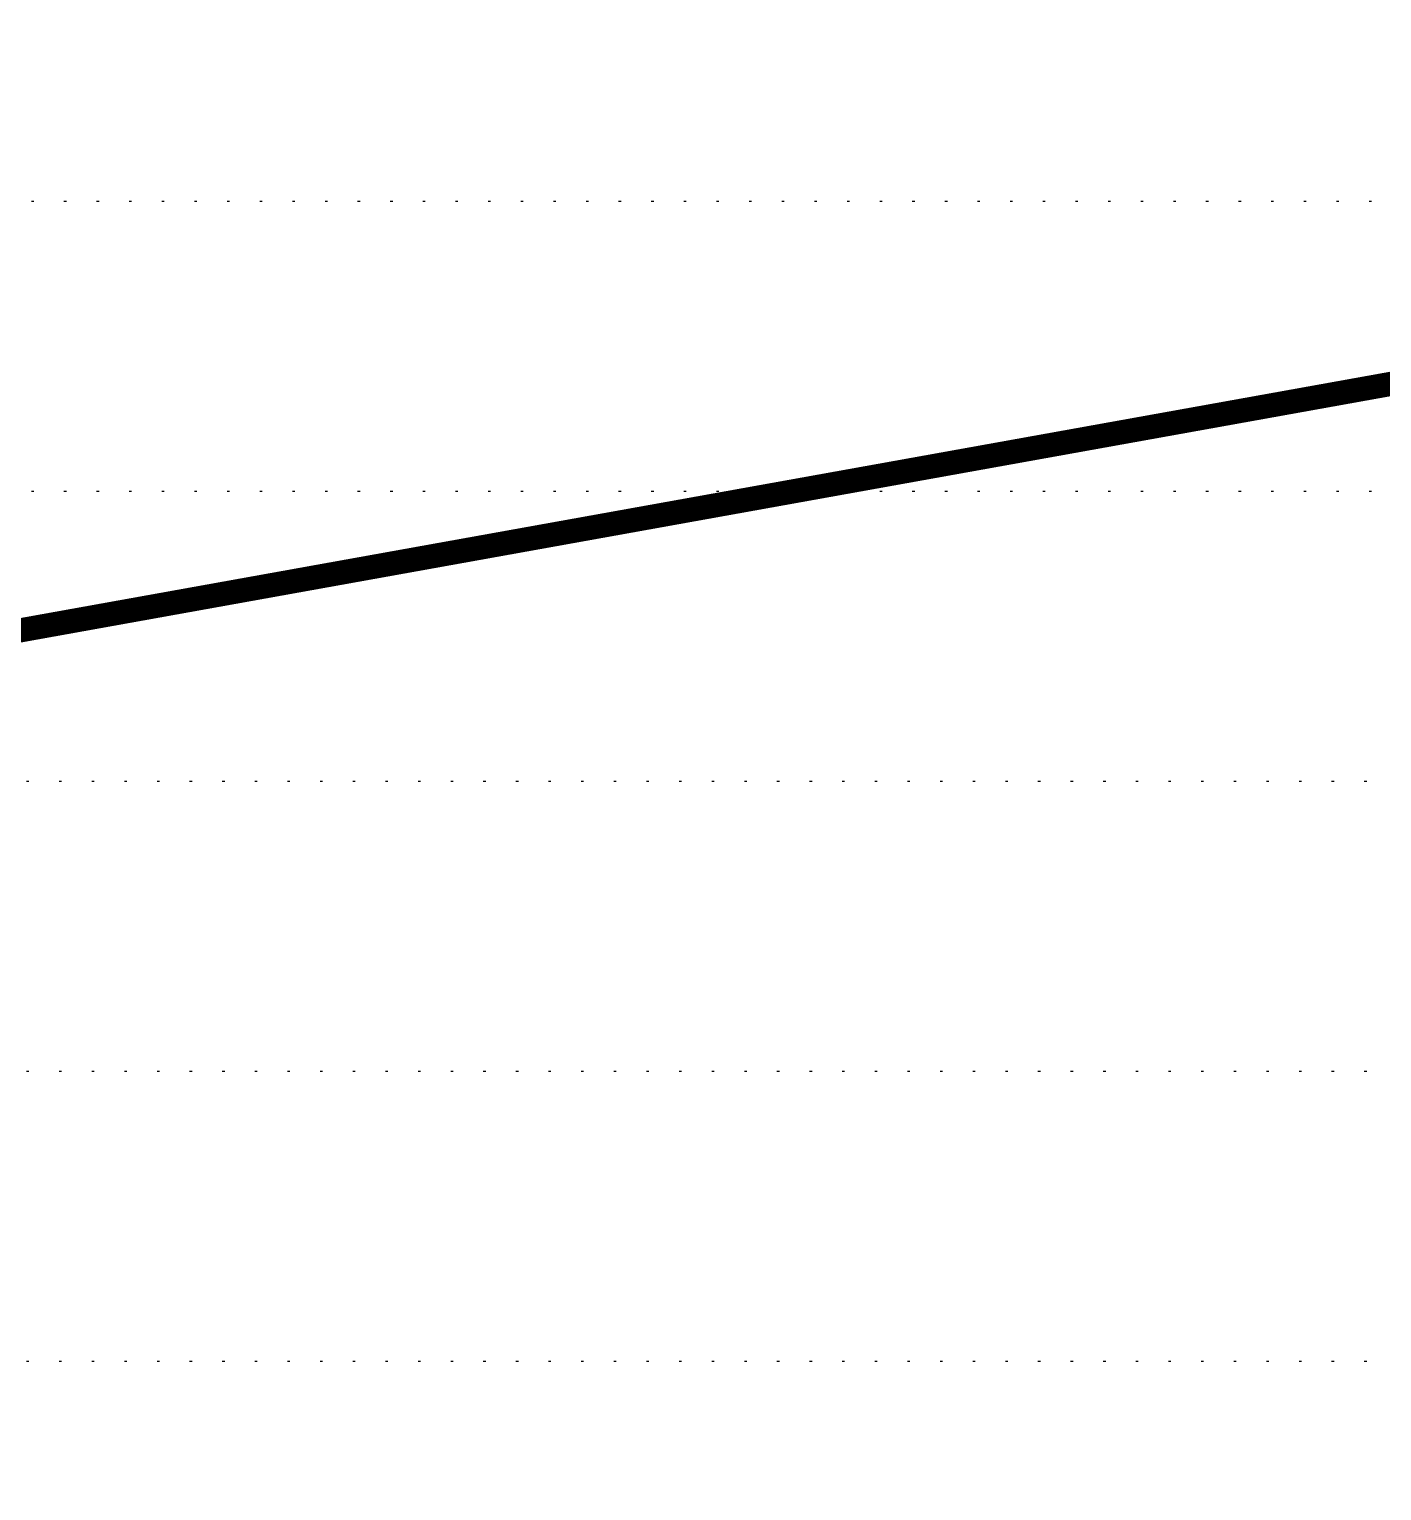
# Model space of a CAD drawing. Header units: millimetres. Extents: x -1499 to 6658, y -12483 to -6008.
# Drawn here: x 1626.4 to 1682.4, y -11086.4 to -11025.9 of the extents above; entities that cross this region are included whole.
import ezdxf

# ---------------------------------------------------------------- set-up
doc = ezdxf.new("R2010")
doc.units = ezdxf.units.MM
doc.linetypes.add('A-DOTLN01H', pattern=[0.125, 0, -0.125])
doc.layers.add('CR-GRID', color=56, linetype='A-DOTLN01H')
doc.layers.add('종단계획선', color=7, linetype='Continuous')

msp = doc.modelspace()

# ---------------------------------------------------------------- linework, layer by layer
at = {"layer": 'CR-GRID', "color": 6, "linetype": 'A-DOTLN01H', "ltscale": 10}
msp.add_line((1436.157, -11033.058), (6636.157, -11033.058), dxfattribs=at)
at = {"layer": 'CR-GRID', "linetype": 'A-DOTLN01H', "ltscale": 10}
for p, q in [((1436.157, -11045.058), (6636.157, -11045.058)), ((696.157, -11057.058), (6636.157, -11057.058)), ((696.157, -11069.058), (6636.157, -11069.058)), ((696.157, -11081.058), (6636.157, -11081.058))]:
    msp.add_line(p, q, dxfattribs=at)
at = {"layer": '종단계획선', "const_width": 1, "flags": 128}
msp.add_lwpolyline([(1246.157, -11119.153), (2761.157, -10846.632)], dxfattribs=at)

doc.saveas('drawing.dxf')
